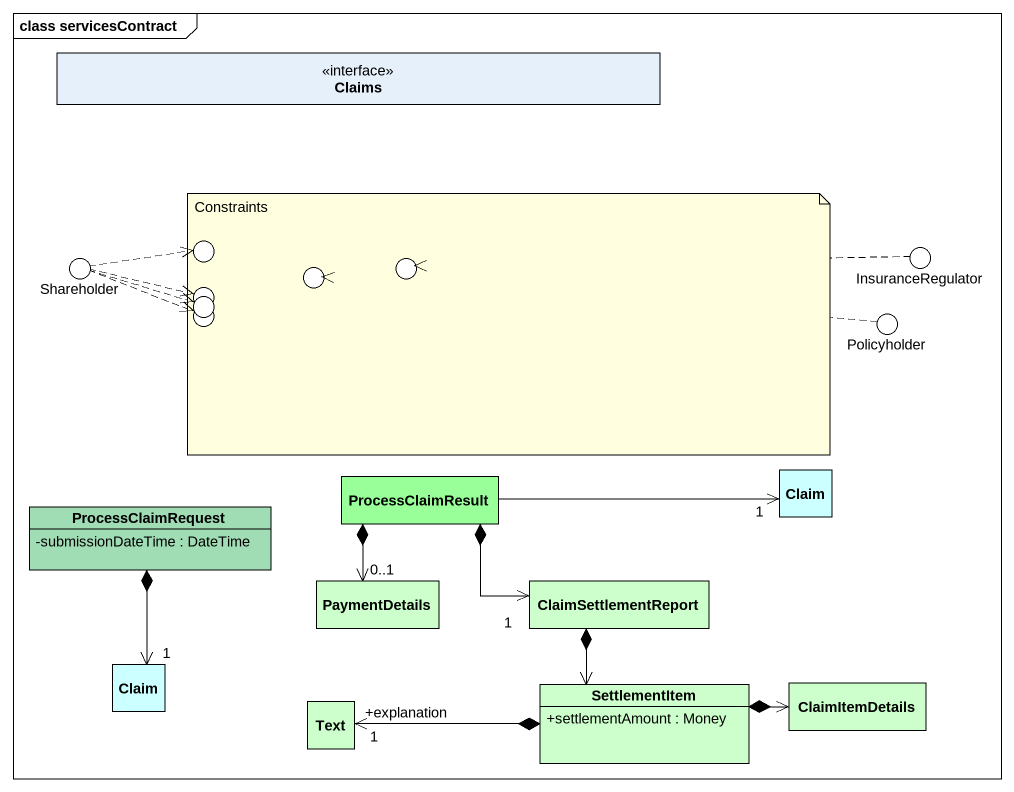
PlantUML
@startuml
mainframe class servicesContract
allowmixing
hide circle
hide empty members
skinparam classAttributeIconSize 0
interface Claims
() Shareholder
() " " as lollipop1
() " " as lollipop2
() " " as lollipop3
() " " as lollipop4
() " " as lollipop5
() InsuranceRegulator
() " " as lollipop6
() Policyholder
class Claim #CCFFFF
class ProcessClaimRequest #A0DCB4 {
  -submissionDateTime : DateTime
}
class ProcessClaimResult #99FF99
class PaymentDetails #CCFFCC
class ClaimSettlementReport #CCFFCC
class "Claim" as Claim_2 #CCFFFF
class Text #CCFFCC
class SettlementItem #CCFFCC {
  +settlementAmount : Money
}
class ClaimItemDetails #CCFFCC
Shareholder .right.> lollipop1
Shareholder .right.> lollipop2
Shareholder .right.> lollipop3
Shareholder .right.> lollipop6
InsuranceRegulator .left.> lollipop5
Policyholder .left.> lollipop4
ProcessClaimRequest *--> "1" Claim_2
ProcessClaimResult -right-> "1" Claim
ProcessClaimResult *--> "0..1" PaymentDetails
ProcessClaimResult *-right-> "1" ClaimSettlementReport
ClaimSettlementReport *--> SettlementItem
SettlementItem *-left-> "+explanation\n1" Text
SettlementItem *-right-> ClaimItemDetails
note as N1
  Constraints
end note
@enduml
